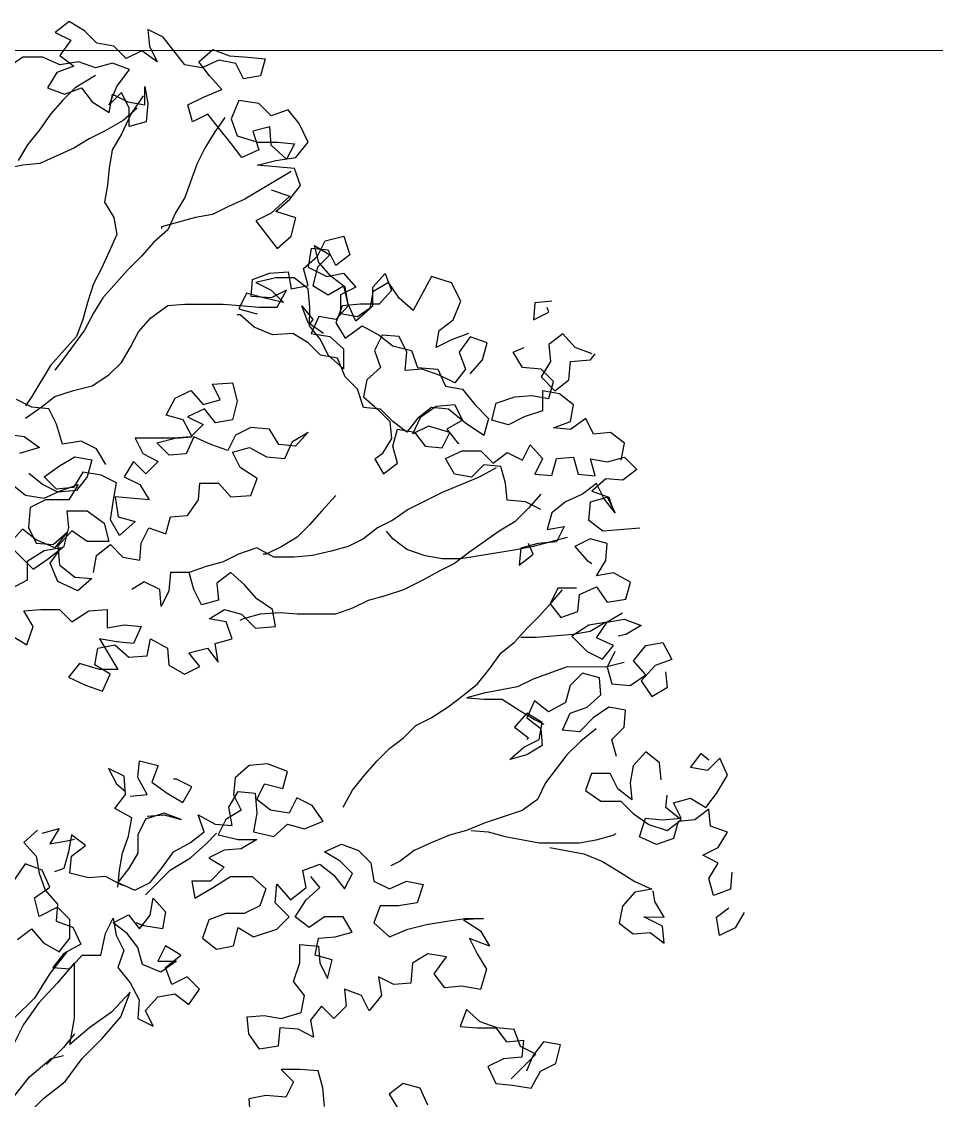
# Model space of a CAD drawing. Header units: millimetres. Extents: x 684983 to 685377, y 990360 to 990509.
# Drawn here: x 685193.019 to 685193.874, y 990435.057 to 990436.065 of the extents above; entities that cross this region are included whole.
import ezdxf

# ---------------------------------------------------------------- set-up
doc = ezdxf.new("R2010")
doc.units = ezdxf.units.MM
doc.layers.add('grid', color=8, linetype='Continuous', lineweight=9)
doc.layers.add('TEAK', color=7, linetype='Continuous')

# ---------------------------------------------------------------- blocks, each defined once
blk = doc.blocks.new('A$C25655A80')
at = {"color": 62}
for p, q in [((0.33061, 2.01266), (0.32195, 2.00594)), ((0.34022, 2.00689), (0.33061, 2.01266)), ((0.32195, 2.00594), (0.33156, 2.00113)), ((0.3479, 1.99919), (0.34022, 2.00689)), ((0.37963, 2.00781), (0.38058, 1.99724)), ((0.38924, 2.003), (0.37963, 2.00781)), ((0.33156, 2.00113), (0.32482, 1.99152)), ((0.35847, 1.99726), (0.3479, 1.99919)), ((0.36615, 1.98956), (0.35847, 1.99726)), ((0.38058, 1.99724), (0.38538, 1.98762)), ((0.40268, 1.98568), (0.38924, 2.003)), ((0.30175, 1.99058), (0.29213, 1.98386)), ((0.31425, 1.99057), (0.30175, 1.99058)), ((0.32482, 1.98575), (0.31425, 1.99057)), ((0.32482, 1.99152), (0.33347, 1.98478)), ((0.37577, 1.99436), (0.36615, 1.98956)), ((0.38538, 1.98762), (0.37577, 1.99436)), ((0.41133, 1.9876), (0.41999, 1.99528)), ((0.41999, 1.99528), (0.43056, 1.99142)), ((0.43056, 1.99142), (0.4421, 1.99045)), ((0.4421, 1.99045), (0.45267, 1.98948)), ((0.33347, 1.98478), (0.32289, 1.98095)), ((0.33635, 1.98766), (0.32482, 1.98575)), ((0.34692, 1.98381), (0.33635, 1.98766)), ((0.3575, 1.98668), (0.34692, 1.98381)), ((0.36807, 1.98283), (0.3575, 1.98668)), ((0.41325, 1.98375), (0.40268, 1.98568)), ((0.41806, 1.97894), (0.41133, 1.9876)), ((0.42383, 1.98855), (0.41325, 1.98375)), ((0.4344, 1.98661), (0.42383, 1.98855)), ((0.4392, 1.977), (0.4344, 1.98661)), ((0.45267, 1.98948), (0.44978, 1.97891)), ((0.32289, 1.98095), (0.31711, 1.97134)), ((0.34692, 1.979), (0.33441, 1.97132)), ((0.36037, 1.97226), (0.36807, 1.98283)), ((0.42574, 1.97028), (0.41806, 1.97894)), ((0.44978, 1.97891), (0.4392, 1.977)), ((0.31711, 1.97134), (0.32768, 1.96749)), ((0.33441, 1.97132), (0.32672, 1.96364)), ((0.32768, 1.96749), (0.33826, 1.97132)), ((0.33826, 1.97132), (0.34498, 1.96266)), ((0.35555, 1.96073), (0.36037, 1.97226)), ((0.37766, 1.96071), (0.37767, 1.97225)), ((0.37767, 1.97225), (0.37959, 1.96167)), ((0.4142, 1.96548), (0.42574, 1.97028)), ((0.32672, 1.96364), (0.31902, 1.955)), ((0.36325, 1.96841), (0.35555, 1.96073)), ((0.35555, 1.95592), (0.35748, 1.96746)), ((0.35748, 1.96746), (0.36709, 1.96264)), ((0.36805, 1.9588), (0.36325, 1.96841)), ((0.37671, 1.96648), (0.36901, 1.95495)), ((0.40458, 1.96069), (0.4142, 1.96548)), ((0.43631, 1.96354), (0.43149, 1.95201)), ((0.4488, 1.96161), (0.43631, 1.96354)), ((0.34498, 1.96266), (0.35555, 1.95592)), ((0.37286, 1.95879), (0.3642, 1.95111)), ((0.36709, 1.96264), (0.37766, 1.96071)), ((0.36804, 1.94726), (0.36805, 1.9588)), ((0.37959, 1.96167), (0.37862, 1.95014)), ((0.40745, 1.95011), (0.40458, 1.96069)), ((0.45648, 1.95391), (0.4488, 1.96161)), ((0.46706, 1.95774), (0.45648, 1.95391)), ((0.47378, 1.94909), (0.46706, 1.95774)), ((0.31902, 1.955), (0.31228, 1.94539)), ((0.3642, 1.95111), (0.35266, 1.94439)), ((0.36901, 1.95495), (0.36323, 1.94246)), ((0.37862, 1.95014), (0.36804, 1.94726)), ((0.41707, 1.95491), (0.40745, 1.95011)), ((0.42379, 1.94625), (0.41707, 1.95491)), ((0.42764, 1.95297), (0.42091, 1.94337)), ((0.43149, 1.95201), (0.43532, 1.94143)), ((0.31228, 1.94539), (0.30458, 1.93578)), ((0.35266, 1.94439), (0.34304, 1.93959)), ((0.42091, 1.94337), (0.41513, 1.93376)), ((0.43147, 1.93663), (0.42379, 1.94625)), ((0.45552, 1.94718), (0.44494, 1.94431)), ((0.44494, 1.94431), (0.44877, 1.93277)), ((0.45647, 1.93564), (0.45552, 1.94718)), ((0.47954, 1.93755), (0.47378, 1.94909)), ((0.34304, 1.93959), (0.33342, 1.93383)), ((0.36323, 1.94246), (0.35745, 1.93285)), ((0.4382, 1.92797), (0.43147, 1.93663)), ((0.43532, 1.94143), (0.44782, 1.93757)), ((0.44782, 1.93757), (0.46031, 1.93756)), ((0.46031, 1.93756), (0.47089, 1.93659)), ((0.47089, 1.93659), (0.46607, 1.92698)), ((0.47184, 1.92794), (0.47954, 1.93755)), ((0.30458, 1.93578), (0.29881, 1.92618)), ((0.33342, 1.93383), (0.31226, 1.92424)), ((0.35745, 1.93285), (0.35552, 1.92132)), ((0.41513, 1.93376), (0.41031, 1.92415)), ((0.44877, 1.93277), (0.4382, 1.92797)), ((0.46607, 1.92698), (0.45647, 1.93564)), ((0.30169, 1.92329), (0.29207, 1.92138)), ((0.31226, 1.92424), (0.30169, 1.92329)), ((0.41031, 1.92415), (0.4026, 1.90301)), ((0.4478, 1.92316), (0.45934, 1.92603)), ((0.47087, 1.92121), (0.4478, 1.92316)), ((0.45934, 1.92603), (0.47184, 1.92794)), ((0.35552, 1.92132), (0.35455, 1.91074)), ((0.46895, 1.91929), (0.44009, 1.90201)), ((0.47471, 1.91063), (0.47087, 1.92121)), ((0.35455, 1.91074), (0.35261, 1.90017)), ((0.46797, 1.90199), (0.47471, 1.91063)), ((0.4026, 1.90301), (0.39683, 1.8934)), ((0.46797, 1.90391), (0.45643, 1.89335)), ((0.45644, 1.90777), (0.46797, 1.90391)), ((0.35261, 1.90017), (0.35837, 1.89055)), ((0.42952, 1.89722), (0.4199, 1.89242)), ((0.44009, 1.90201), (0.42952, 1.89722)), ((0.45931, 1.89431), (0.46797, 1.90199)), ((0.35837, 1.89055), (0.36029, 1.87998)), ((0.40932, 1.89051), (0.38817, 1.88476)), ((0.39683, 1.8934), (0.39201, 1.88283)), ((0.4199, 1.89242), (0.40932, 1.89051)), ((0.45643, 1.89335), (0.44681, 1.88855)), ((0.47181, 1.89045), (0.45931, 1.89431)), ((0.46891, 1.87892), (0.47181, 1.89045)), ((0.39201, 1.88283), (0.38335, 1.87515)), ((0.38817, 1.88476), (0.38817, 1.8838)), ((0.44681, 1.88855), (0.46025, 1.87123)), ((0.36029, 1.87998), (0.35065, 1.85884)), ((0.46025, 1.87123), (0.46891, 1.87892)), ((0.48524, 1.8664), (0.49006, 1.87601)), ((0.49006, 1.87601), (0.5016, 1.87889)), ((0.5016, 1.87889), (0.50543, 1.86735)), ((0.38335, 1.87515), (0.37565, 1.8665)), ((0.4814, 1.87121), (0.47947, 1.85968)), ((0.49198, 1.87024), (0.4814, 1.87121)), ((0.48333, 1.87314), (0.49293, 1.86736)), ((0.4862, 1.86256), (0.48333, 1.87314)), ((0.49677, 1.86063), (0.49198, 1.87024)), ((0.37565, 1.8665), (0.367, 1.85786)), ((0.47658, 1.85872), (0.48524, 1.8664)), ((0.49293, 1.86736), (0.48524, 1.85968)), ((0.49388, 1.8539), (0.4862, 1.86256)), ((0.50543, 1.86735), (0.49677, 1.86063)), ((0.35065, 1.85884), (0.34584, 1.84923)), ((0.367, 1.85786), (0.3516, 1.84057)), ((0.44486, 1.85202), (0.45543, 1.85586)), ((0.45543, 1.85586), (0.46697, 1.85681)), ((0.46697, 1.85681), (0.46888, 1.84623)), ((0.47946, 1.84814), (0.47658, 1.85872)), ((0.47947, 1.85968), (0.491, 1.8539)), ((0.48524, 1.85968), (0.48234, 1.84814)), ((0.491, 1.8539), (0.50158, 1.85582)), ((0.50158, 1.85582), (0.50926, 1.84716)), ((0.51983, 1.84715), (0.52753, 1.85579)), ((0.52753, 1.85579), (0.53137, 1.84521)), ((0.34584, 1.84923), (0.34198, 1.8377)), ((0.44388, 1.84145), (0.44486, 1.85202)), ((0.45928, 1.85297), (0.44678, 1.8501)), ((0.44678, 1.8501), (0.45638, 1.84528)), ((0.47081, 1.85296), (0.45928, 1.85297)), ((0.47946, 1.84622), (0.47081, 1.85296)), ((0.50253, 1.84716), (0.49388, 1.8539)), ((0.52945, 1.85002), (0.51983, 1.84426)), ((0.53617, 1.8404), (0.52945, 1.85002)), ((0.55637, 1.85384), (0.54481, 1.8327)), ((0.56886, 1.84999), (0.55637, 1.85384)), ((0.57462, 1.83844), (0.56886, 1.84999)), ((0.441, 1.84337), (0.43619, 1.83376)), ((0.45157, 1.84048), (0.441, 1.84337)), ((0.45638, 1.84528), (0.46407, 1.83758)), ((0.466, 1.84527), (0.45638, 1.84048)), ((0.46022, 1.8347), (0.466, 1.84527)), ((0.46888, 1.84623), (0.47946, 1.84814)), ((0.48041, 1.83469), (0.47946, 1.84622)), ((0.48234, 1.84814), (0.49195, 1.84237)), ((0.49195, 1.84237), (0.50157, 1.84812)), ((0.49964, 1.84236), (0.49963, 1.83082)), ((0.50926, 1.84716), (0.49964, 1.84236)), ((0.50157, 1.84812), (0.50444, 1.83563)), ((0.50444, 1.83659), (0.50253, 1.84716)), ((0.51983, 1.84426), (0.5179, 1.83369)), ((0.51982, 1.83561), (0.51983, 1.84715)), ((0.53137, 1.84521), (0.52367, 1.83657)), ((0.34198, 1.8377), (0.33909, 1.82712)), ((0.3516, 1.84057), (0.34582, 1.83096)), ((0.38139, 1.82805), (0.39197, 1.83573)), ((0.39197, 1.83573), (0.40254, 1.83668)), ((0.40254, 1.83668), (0.42658, 1.83666)), ((0.42658, 1.83666), (0.43715, 1.83569)), ((0.43715, 1.83569), (0.44868, 1.83471)), ((0.45638, 1.84048), (0.44388, 1.84145)), ((0.46407, 1.83758), (0.45157, 1.84048)), ((0.4756, 1.83565), (0.48232, 1.82699)), ((0.47944, 1.82507), (0.4756, 1.83565)), ((0.50444, 1.83563), (0.49674, 1.82698)), ((0.5006, 1.83563), (0.49674, 1.82506)), ((0.51213, 1.83658), (0.5006, 1.83563)), ((0.50924, 1.82601), (0.50444, 1.83659)), ((0.5102, 1.82889), (0.51982, 1.83561)), ((0.52367, 1.83657), (0.51213, 1.83658)), ((0.54481, 1.8327), (0.53617, 1.8404)), ((0.5698, 1.82691), (0.57462, 1.83844)), ((0.62076, 1.83744), (0.61979, 1.82687)), ((0.63134, 1.83839), (0.62076, 1.83744)), ((0.34582, 1.83096), (0.34004, 1.82039)), ((0.43714, 1.82992), (0.43522, 1.82992)), ((0.43619, 1.83376), (0.44676, 1.83087)), ((0.44579, 1.82222), (0.43714, 1.82992)), ((0.44676, 1.83087), (0.44772, 1.83087)), ((0.44868, 1.83471), (0.46022, 1.8347)), ((0.4804, 1.82315), (0.48041, 1.83469)), ((0.48617, 1.82891), (0.48135, 1.81834)), ((0.49674, 1.82698), (0.48617, 1.82891)), ((0.49963, 1.83082), (0.5102, 1.82889)), ((0.5179, 1.83369), (0.50924, 1.82601)), ((0.61979, 1.82687), (0.62941, 1.83167)), ((0.62941, 1.83167), (0.62845, 1.83455)), ((0.33909, 1.82712), (0.33523, 1.81655)), ((0.37369, 1.8194), (0.38139, 1.82805)), ((0.45732, 1.8174), (0.44579, 1.82222)), ((0.48904, 1.81834), (0.47944, 1.82507)), ((0.48232, 1.82699), (0.4804, 1.82411)), ((0.48712, 1.81449), (0.4804, 1.82315)), ((0.49674, 1.82506), (0.5025, 1.81544)), ((0.5025, 1.81544), (0.51308, 1.82312)), ((0.51308, 1.82312), (0.52365, 1.81734)), ((0.56114, 1.82019), (0.5698, 1.82691)), ((0.34004, 1.82039), (0.32464, 1.79926)), ((0.33523, 1.81655), (0.32754, 1.80791)), ((0.36887, 1.80979), (0.37369, 1.8194)), ((0.46982, 1.81835), (0.45732, 1.8174)), ((0.47943, 1.81258), (0.46982, 1.81835)), ((0.48135, 1.81834), (0.49289, 1.81641)), ((0.49289, 1.81641), (0.50153, 1.80871)), ((0.52557, 1.81734), (0.52076, 1.80773)), ((0.52365, 1.81734), (0.5323, 1.81061)), ((0.53615, 1.81637), (0.52557, 1.81734)), ((0.54094, 1.80675), (0.53615, 1.81637)), ((0.55921, 1.80962), (0.56114, 1.82019)), ((0.57941, 1.81825), (0.56883, 1.81442)), ((0.58037, 1.81633), (0.57363, 1.80672)), ((0.59094, 1.81247), (0.58037, 1.81633)), ((0.63805, 1.8182), (0.62939, 1.81148)), ((0.64573, 1.80954), (0.63805, 1.8182)), ((0.3631, 1.80019), (0.36887, 1.80979)), ((0.48711, 1.80488), (0.47943, 1.81258)), ((0.49192, 1.80487), (0.48712, 1.81449)), ((0.50153, 1.80871), (0.50152, 1.79621)), ((0.5323, 1.81061), (0.54383, 1.80771)), ((0.56883, 1.81442), (0.55921, 1.80962)), ((0.58804, 1.8019), (0.59094, 1.81247)), ((0.60727, 1.80669), (0.61401, 1.80957)), ((0.62939, 1.81148), (0.63034, 1.8009)), ((0.6563, 1.80569), (0.64573, 1.80954)), ((0.32754, 1.80791), (0.31888, 1.7983)), ((0.49768, 1.80295), (0.48711, 1.80488)), ((0.50152, 1.79621), (0.49192, 1.80487)), ((0.50248, 1.79141), (0.49768, 1.80295)), ((0.52076, 1.80773), (0.52459, 1.79715)), ((0.53997, 1.79522), (0.54094, 1.80675)), ((0.54383, 1.80771), (0.54766, 1.79713)), ((0.57363, 1.80672), (0.57746, 1.79614)), ((0.58035, 1.79326), (0.58804, 1.8019)), ((0.61303, 1.79707), (0.60727, 1.80669)), ((0.64284, 1.80089), (0.65533, 1.80184)), ((0.65533, 1.80184), (0.65822, 1.80568)), ((0.31888, 1.7983), (0.30732, 1.77909)), ((0.32464, 1.79926), (0.32176, 1.79542)), ((0.3554, 1.7925), (0.3631, 1.80019)), ((0.52459, 1.79715), (0.51593, 1.78947)), ((0.55055, 1.79617), (0.53997, 1.79522)), ((0.54766, 1.79713), (0.56016, 1.79616)), ((0.56112, 1.79231), (0.55055, 1.79617)), ((0.56016, 1.79616), (0.56496, 1.78558)), ((0.57746, 1.79614), (0.57073, 1.7875)), ((0.62457, 1.7961), (0.61303, 1.79707)), ((0.63034, 1.8009), (0.62456, 1.7913)), ((0.63225, 1.7884), (0.62457, 1.7961)), ((0.64187, 1.78936), (0.64284, 1.80089)), ((0.34482, 1.78578), (0.3554, 1.7925)), ((0.51016, 1.78371), (0.50248, 1.79141)), ((0.51593, 1.78947), (0.514, 1.7789)), ((0.57073, 1.7875), (0.56112, 1.79231)), ((0.62456, 1.7913), (0.63321, 1.78264)), ((0.62936, 1.77783), (0.63225, 1.7884)), ((0.63321, 1.78264), (0.64187, 1.78936)), ((0.32174, 1.77908), (0.33328, 1.78291)), ((0.33328, 1.78291), (0.34482, 1.78578)), ((0.39672, 1.77805), (0.40634, 1.78284)), ((0.40634, 1.78284), (0.41402, 1.77418)), ((0.4198, 1.78668), (0.4323, 1.78763)), ((0.4246, 1.77706), (0.4198, 1.78668)), ((0.4323, 1.78763), (0.43517, 1.77609)), ((0.514, 1.77217), (0.51016, 1.78371)), ((0.56496, 1.78558), (0.57553, 1.78365)), ((0.57553, 1.78365), (0.58321, 1.77403)), ((0.62552, 1.78264), (0.62551, 1.77015)), ((0.63609, 1.78071), (0.62552, 1.78264)), ((0.30732, 1.77236), (0.29771, 1.77717)), ((0.30732, 1.77909), (0.30347, 1.77332)), ((0.31308, 1.77235), (0.32174, 1.77908)), ((0.39095, 1.76748), (0.39672, 1.77805)), ((0.41402, 1.77418), (0.4246, 1.77706)), ((0.43517, 1.77609), (0.43228, 1.76455)), ((0.514, 1.7789), (0.52265, 1.7712)), ((0.59378, 1.76441), (0.59667, 1.77498)), ((0.59667, 1.77498), (0.60821, 1.77881)), ((0.60821, 1.77881), (0.61879, 1.77976)), ((0.61879, 1.77976), (0.62936, 1.77783)), ((0.64473, 1.77397), (0.63609, 1.78071)), ((0.30347, 1.76563), (0.31308, 1.77235)), ((0.31789, 1.77139), (0.30732, 1.77236)), ((0.32269, 1.76177), (0.31789, 1.77139)), ((0.41498, 1.7713), (0.4044, 1.7665)), ((0.4217, 1.76264), (0.41498, 1.7713)), ((0.52457, 1.7712), (0.514, 1.77217)), ((0.52265, 1.7712), (0.53033, 1.7635)), ((0.53225, 1.7635), (0.52457, 1.7712)), ((0.55629, 1.77213), (0.54764, 1.76541)), ((0.54956, 1.76637), (0.55918, 1.77309)), ((0.56687, 1.77116), (0.55629, 1.77213)), ((0.55918, 1.77309), (0.57071, 1.77404)), ((0.57743, 1.7625), (0.56687, 1.77116)), ((0.57071, 1.77404), (0.57551, 1.76442)), ((0.58321, 1.77403), (0.59186, 1.76537)), ((0.62551, 1.77015), (0.61397, 1.76631)), ((0.6428, 1.7634), (0.64473, 1.77397)), ((0.32652, 1.74927), (0.32269, 1.76177)), ((0.40152, 1.76458), (0.39095, 1.76748)), ((0.40727, 1.754), (0.40152, 1.76458)), ((0.4044, 1.7665), (0.41401, 1.76169)), ((0.41401, 1.76169), (0.40631, 1.754)), ((0.43228, 1.76455), (0.4217, 1.76264)), ((0.53033, 1.7635), (0.53128, 1.75293)), ((0.5409, 1.75676), (0.53225, 1.7635)), ((0.54764, 1.76541), (0.5409, 1.75676)), ((0.54474, 1.7558), (0.54956, 1.76637)), ((0.57551, 1.76442), (0.56589, 1.75866)), ((0.58896, 1.7548), (0.57743, 1.7625)), ((0.59186, 1.76537), (0.58896, 1.7548)), ((0.60435, 1.76151), (0.59378, 1.76441)), ((0.61397, 1.76631), (0.60435, 1.76151)), ((0.63222, 1.75957), (0.6428, 1.7634)), ((0.65242, 1.76531), (0.6428, 1.75859)), ((0.65722, 1.7557), (0.65242, 1.76531)), ((0.28904, 1.75603), (0.30249, 1.7541)), ((0.43419, 1.75494), (0.42938, 1.74533)), ((0.44381, 1.75974), (0.43419, 1.75494)), ((0.45534, 1.75877), (0.44381, 1.75974)), ((0.4611, 1.74915), (0.45534, 1.75877)), ((0.46976, 1.75106), (0.47938, 1.75682)), ((0.47938, 1.75682), (0.47168, 1.74818)), ((0.53224, 1.74812), (0.53513, 1.75869)), ((0.53513, 1.75869), (0.5457, 1.75676)), ((0.55436, 1.7606), (0.54474, 1.7558)), ((0.5457, 1.75676), (0.55243, 1.7481)), ((0.56781, 1.75674), (0.55436, 1.7606)), ((0.563, 1.74713), (0.56781, 1.75674)), ((0.56589, 1.75866), (0.57262, 1.75001)), ((0.6428, 1.75859), (0.63222, 1.75957)), ((0.66779, 1.75665), (0.65722, 1.7557)), ((0.67644, 1.74991), (0.66779, 1.75665)), ((0.30249, 1.7541), (0.3121, 1.74736)), ((0.33806, 1.75118), (0.32652, 1.74927)), ((0.34767, 1.74637), (0.33806, 1.75118)), ((0.37171, 1.75307), (0.3765, 1.74346)), ((0.39574, 1.75305), (0.37171, 1.75307)), ((0.38516, 1.75018), (0.3967, 1.75305)), ((0.39284, 1.74248), (0.38516, 1.75018)), ((0.40631, 1.754), (0.39574, 1.75305)), ((0.3967, 1.75305), (0.40727, 1.754)), ((0.40824, 1.754), (0.40342, 1.74343)), ((0.41881, 1.74919), (0.40824, 1.754)), ((0.42938, 1.74533), (0.41881, 1.74919)), ((0.47168, 1.74818), (0.4611, 1.74915)), ((0.46494, 1.74049), (0.46976, 1.75106)), ((0.53128, 1.75293), (0.52551, 1.74332)), ((0.53511, 1.73754), (0.53224, 1.74812)), ((0.55243, 1.7481), (0.563, 1.74713)), ((0.57262, 1.75001), (0.57358, 1.75001)), ((0.61298, 1.7394), (0.6178, 1.749)), ((0.6178, 1.749), (0.62548, 1.74035)), ((0.6745, 1.73934), (0.67644, 1.74991)), ((0.3121, 1.74736), (0.2996, 1.74353)), ((0.32459, 1.73581), (0.3342, 1.74157)), ((0.3342, 1.74157), (0.34478, 1.73964)), ((0.35343, 1.73675), (0.34767, 1.74637)), ((0.3765, 1.74346), (0.38611, 1.73864)), ((0.40342, 1.74343), (0.39284, 1.74248)), ((0.43226, 1.74437), (0.44284, 1.74724)), ((0.43706, 1.73475), (0.43226, 1.74437)), ((0.44284, 1.74724), (0.45341, 1.74146)), ((0.45341, 1.74146), (0.46494, 1.74049)), ((0.52551, 1.74332), (0.52166, 1.74044)), ((0.56492, 1.7404), (0.57549, 1.7452)), ((0.57549, 1.7452), (0.58703, 1.74519)), ((0.58703, 1.74519), (0.59471, 1.73749)), ((0.59471, 1.73749), (0.60337, 1.74421)), ((0.60337, 1.74421), (0.61298, 1.7394)), ((0.63413, 1.74034), (0.6447, 1.74129)), ((0.6447, 1.74129), (0.64758, 1.73071)), ((0.66585, 1.73839), (0.67643, 1.74126)), ((0.67643, 1.74126), (0.68411, 1.73356)), ((0.31497, 1.72909), (0.32459, 1.73581)), ((0.34478, 1.73964), (0.34188, 1.72907)), ((0.37073, 1.73866), (0.36495, 1.72905)), ((0.37841, 1.73096), (0.37073, 1.73866)), ((0.38611, 1.73864), (0.37841, 1.73096)), ((0.44763, 1.72801), (0.43706, 1.73475)), ((0.5207, 1.74044), (0.52646, 1.73082)), ((0.52646, 1.73082), (0.53511, 1.73754)), ((0.57068, 1.73078), (0.56492, 1.7404)), ((0.58895, 1.73653), (0.58125, 1.72885)), ((0.59663, 1.7346), (0.58605, 1.72885)), ((0.59952, 1.73556), (0.58895, 1.73653)), ((0.60239, 1.72499), (0.59952, 1.73556)), ((0.62548, 1.74035), (0.62066, 1.73074)), ((0.63124, 1.72977), (0.63413, 1.74034)), ((0.65528, 1.74032), (0.66585, 1.73839)), ((0.65815, 1.72974), (0.65528, 1.74032)), ((0.314, 1.72429), (0.30536, 1.73103)), ((0.32265, 1.7214), (0.31497, 1.72909)), ((0.339, 1.73196), (0.33323, 1.72235)), ((0.34188, 1.72907), (0.33515, 1.72042)), ((0.35054, 1.73002), (0.339, 1.73196)), ((0.36014, 1.72521), (0.35054, 1.73002)), ((0.36495, 1.72905), (0.37456, 1.72423)), ((0.44377, 1.71744), (0.44763, 1.72801)), ((0.58605, 1.72885), (0.56297, 1.71925)), ((0.58125, 1.72885), (0.57068, 1.73078)), ((0.62066, 1.73074), (0.63124, 1.72977)), ((0.64758, 1.73071), (0.65815, 1.72974)), ((0.66488, 1.72781), (0.65622, 1.72013)), ((0.67545, 1.72684), (0.66488, 1.72781)), ((0.68411, 1.73356), (0.67545, 1.72684)), ((0.29382, 1.72527), (0.30342, 1.71757)), ((0.32361, 1.71947), (0.314, 1.72429)), ((0.33323, 1.72235), (0.32265, 1.7214)), ((0.32553, 1.72043), (0.33611, 1.72427)), ((0.33611, 1.72427), (0.33033, 1.71466)), ((0.35821, 1.71463), (0.36014, 1.72521)), ((0.37456, 1.72423), (0.38032, 1.71461)), ((0.41108, 1.71459), (0.41206, 1.72516)), ((0.41206, 1.72516), (0.42359, 1.72515)), ((0.42359, 1.72515), (0.43127, 1.71649)), ((0.60334, 1.71441), (0.60239, 1.72499)), ((0.65911, 1.72493), (0.65045, 1.71821)), ((0.66391, 1.71532), (0.65911, 1.72493)), ((0.30342, 1.71757), (0.31495, 1.71564)), ((0.31592, 1.71467), (0.3063, 1.70988)), ((0.31495, 1.71564), (0.32553, 1.72043)), ((0.33033, 1.71466), (0.31592, 1.71467)), ((0.33515, 1.72042), (0.32361, 1.71947)), ((0.35628, 1.70214), (0.35821, 1.71463)), ((0.35918, 1.71656), (0.36109, 1.70406)), ((0.38032, 1.71461), (0.35918, 1.71656)), ((0.40435, 1.70498), (0.41108, 1.71459)), ((0.43127, 1.71649), (0.44377, 1.71744)), ((0.49664, 1.71739), (0.48798, 1.70779)), ((0.56297, 1.71925), (0.54182, 1.7087)), ((0.61488, 1.71344), (0.60334, 1.71441)), ((0.6245, 1.71824), (0.6168, 1.70959)), ((0.65045, 1.71821), (0.63987, 1.71342)), ((0.65525, 1.7134), (0.66583, 1.71628)), ((0.65622, 1.72013), (0.66679, 1.71628)), ((0.67063, 1.70666), (0.66391, 1.71532)), ((0.66583, 1.71628), (0.67063, 1.70666)), ((0.66679, 1.71628), (0.66967, 1.70762)), ((0.3063, 1.70988), (0.30533, 1.69738)), ((0.32937, 1.70793), (0.34186, 1.70792)), ((0.33032, 1.69736), (0.32937, 1.70793)), ((0.34186, 1.70792), (0.35243, 1.70022)), ((0.48798, 1.70779), (0.48028, 1.69914)), ((0.54182, 1.7087), (0.5322, 1.70198)), ((0.6168, 1.70959), (0.60814, 1.70095)), ((0.62449, 1.70862), (0.61488, 1.71344)), ((0.63987, 1.71342), (0.63122, 1.70669)), ((0.65428, 1.70187), (0.65525, 1.7134)), ((0.36204, 1.69252), (0.35628, 1.70214)), ((0.36109, 1.70406), (0.37166, 1.70116)), ((0.37166, 1.70116), (0.36204, 1.69252)), ((0.39088, 1.69346), (0.39377, 1.70403)), ((0.39377, 1.70403), (0.40435, 1.70498)), ((0.5322, 1.70198), (0.52258, 1.69718)), ((0.60814, 1.70095), (0.59852, 1.69519)), ((0.63122, 1.70669), (0.62832, 1.69612)), ((0.66293, 1.69513), (0.65428, 1.70187)), ((0.30148, 1.69642), (0.29282, 1.68682)), ((0.31012, 1.68969), (0.30148, 1.69642)), ((0.30533, 1.69738), (0.31012, 1.68776)), ((0.3207, 1.68679), (0.32936, 1.69447)), ((0.32936, 1.69447), (0.32166, 1.68487)), ((0.33224, 1.69543), (0.32358, 1.68583)), ((0.32742, 1.68582), (0.33032, 1.69736)), ((0.34185, 1.68869), (0.33224, 1.69543)), ((0.35243, 1.70022), (0.3553, 1.68868)), ((0.37549, 1.6877), (0.38031, 1.69731)), ((0.38031, 1.69731), (0.39088, 1.69346)), ((0.48028, 1.69914), (0.47259, 1.69146)), ((0.52258, 1.69718), (0.51392, 1.69046)), ((0.53219, 1.69044), (0.52835, 1.69525)), ((0.59852, 1.69519), (0.57928, 1.68175)), ((0.62832, 1.69612), (0.6389, 1.69804)), ((0.6389, 1.69804), (0.63408, 1.68843)), ((0.6735, 1.69608), (0.66293, 1.69513)), ((0.686, 1.69703), (0.6735, 1.69608)), ((0.32166, 1.68487), (0.31012, 1.68969)), ((0.31012, 1.68776), (0.3207, 1.68679)), ((0.3553, 1.68868), (0.34185, 1.68869)), ((0.37452, 1.67713), (0.37549, 1.6877)), ((0.47259, 1.69146), (0.46297, 1.6857)), ((0.51392, 1.69046), (0.5043, 1.68566)), ((0.54083, 1.68371), (0.53219, 1.69044)), ((0.62255, 1.68748), (0.61197, 1.6846)), ((0.61966, 1.68075), (0.61678, 1.68748)), ((0.64081, 1.6913), (0.61966, 1.68556)), ((0.63408, 1.68843), (0.62255, 1.68748)), ((0.65523, 1.69033), (0.64562, 1.68553)), ((0.6658, 1.68744), (0.65523, 1.69033)), ((0.66483, 1.67686), (0.6658, 1.68744)), ((0.29282, 1.68682), (0.30819, 1.67142)), ((0.31492, 1.68295), (0.30434, 1.67623)), ((0.3255, 1.68486), (0.31492, 1.68295)), ((0.3178, 1.67814), (0.32742, 1.68582)), ((0.31876, 1.67526), (0.3255, 1.68486)), ((0.32358, 1.68583), (0.32453, 1.67429)), ((0.34761, 1.68004), (0.35626, 1.68676)), ((0.35626, 1.68676), (0.36395, 1.67906)), ((0.43605, 1.68092), (0.42643, 1.67612)), ((0.44759, 1.68475), (0.43605, 1.68092)), ((0.45816, 1.67898), (0.44759, 1.68475)), ((0.45335, 1.6809), (0.45143, 1.6809)), ((0.46297, 1.6857), (0.45335, 1.6809)), ((0.49373, 1.68279), (0.48219, 1.67991)), ((0.5043, 1.68566), (0.49373, 1.68279)), ((0.55236, 1.67985), (0.54083, 1.68371)), ((0.57928, 1.68175), (0.57062, 1.67503)), ((0.60908, 1.68364), (0.57447, 1.67791)), ((0.61966, 1.68556), (0.60908, 1.68364)), ((0.61197, 1.6846), (0.611, 1.67403)), ((0.611, 1.67403), (0.61966, 1.68075)), ((0.64562, 1.68553), (0.6533, 1.67687)), ((0.30434, 1.67623), (0.30433, 1.6647)), ((0.30819, 1.67142), (0.3178, 1.67814)), ((0.32356, 1.66372), (0.31876, 1.67526)), ((0.32453, 1.67429), (0.33414, 1.66659)), ((0.34567, 1.66947), (0.34761, 1.68004)), ((0.36395, 1.67906), (0.37452, 1.67713)), ((0.42643, 1.67612), (0.41585, 1.67325)), ((0.47065, 1.67896), (0.45816, 1.67898)), ((0.48219, 1.67991), (0.47065, 1.67896)), ((0.56294, 1.67792), (0.55236, 1.67985)), ((0.57062, 1.67503), (0.56101, 1.67023)), ((0.57447, 1.67791), (0.56294, 1.67792)), ((0.6533, 1.67687), (0.65618, 1.67495)), ((0.65906, 1.66726), (0.66483, 1.67686)), ((0.39374, 1.66942), (0.39277, 1.65789)), ((0.40527, 1.66941), (0.39374, 1.66942)), ((0.40527, 1.66941), (0.40335, 1.66941)), ((0.41585, 1.67325), (0.40527, 1.66941)), ((0.40815, 1.65883), (0.40527, 1.66941)), ((0.43123, 1.66939), (0.42257, 1.66267)), ((0.43987, 1.66169), (0.43123, 1.66939)), ((0.56101, 1.67023), (0.55043, 1.66447)), ((0.66963, 1.66917), (0.65906, 1.66726)), ((0.6802, 1.66339), (0.66963, 1.66917)), ((0.30433, 1.6647), (0.29375, 1.65894)), ((0.33605, 1.65794), (0.32356, 1.66372)), ((0.33414, 1.66659), (0.34471, 1.66562)), ((0.34471, 1.66562), (0.33605, 1.65794)), ((0.37739, 1.66367), (0.3697, 1.65887)), ((0.387, 1.65885), (0.37739, 1.66367)), ((0.42257, 1.66267), (0.42352, 1.65209)), ((0.44756, 1.65303), (0.43987, 1.66169)), ((0.55043, 1.66447), (0.53889, 1.65871)), ((0.64847, 1.65573), (0.65905, 1.66053)), ((0.65905, 1.66053), (0.66577, 1.65091)), ((0.67731, 1.65282), (0.6802, 1.66339)), ((0.38795, 1.64828), (0.387, 1.65885)), ((0.39277, 1.65789), (0.38795, 1.64828)), ((0.41295, 1.64922), (0.40815, 1.65883)), ((0.52735, 1.65488), (0.51677, 1.65201)), ((0.53889, 1.65871), (0.52735, 1.65488)), ((0.63502, 1.65959), (0.6302, 1.64998)), ((0.63116, 1.65094), (0.6379, 1.65862)), ((0.64655, 1.65958), (0.63502, 1.65959)), ((0.6475, 1.64516), (0.64847, 1.65573)), ((0.42352, 1.65209), (0.41295, 1.64922)), ((0.45716, 1.64629), (0.44756, 1.65303)), ((0.50715, 1.64721), (0.49657, 1.64337)), ((0.51677, 1.65201), (0.50715, 1.64721)), ((0.62347, 1.64229), (0.63116, 1.65094)), ((0.6302, 1.64998), (0.63692, 1.64132)), ((0.66577, 1.65091), (0.67731, 1.65282)), ((0.30239, 1.64547), (0.31297, 1.64642)), ((0.30815, 1.63585), (0.30239, 1.64547)), ((0.31297, 1.64642), (0.3245, 1.64641)), ((0.3245, 1.64641), (0.33219, 1.63872)), ((0.33219, 1.63872), (0.34277, 1.64544)), ((0.34277, 1.64544), (0.3543, 1.64639)), ((0.3543, 1.64639), (0.35429, 1.63485)), ((0.41775, 1.64056), (0.42736, 1.64632)), ((0.42832, 1.63863), (0.41775, 1.64056)), ((0.42736, 1.64632), (0.43794, 1.64343)), ((0.43889, 1.64054), (0.43697, 1.63958)), ((0.43794, 1.64343), (0.44658, 1.63477)), ((0.44947, 1.64342), (0.43889, 1.64054)), ((0.46197, 1.64436), (0.44947, 1.64342)), ((0.45908, 1.63572), (0.45716, 1.64629)), ((0.47254, 1.64339), (0.46197, 1.64436)), ((0.49657, 1.64337), (0.47254, 1.64339)), ((0.61577, 1.63461), (0.62347, 1.64229)), ((0.63692, 1.64132), (0.6475, 1.64516)), ((0.67538, 1.64417), (0.66576, 1.63841)), ((0.66576, 1.63841), (0.67634, 1.64032)), ((0.67634, 1.64032), (0.68691, 1.63647)), ((0.3043, 1.62432), (0.30815, 1.63585)), ((0.35429, 1.63485), (0.36487, 1.63676)), ((0.36487, 1.63676), (0.37544, 1.63579)), ((0.37544, 1.63579), (0.37063, 1.62522)), ((0.43215, 1.62805), (0.42832, 1.63863)), ((0.44658, 1.63477), (0.45908, 1.63572)), ((0.60807, 1.62597), (0.61577, 1.63461)), ((0.65422, 1.6365), (0.64364, 1.62978)), ((0.66576, 1.63841), (0.65422, 1.6365)), ((0.6648, 1.63841), (0.65518, 1.63265)), ((0.65902, 1.6288), (0.66576, 1.63841)), ((0.68691, 1.63647), (0.67729, 1.63071)), ((0.29469, 1.6301), (0.3043, 1.62432)), ((0.34948, 1.62813), (0.361, 1.60889)), ((0.36005, 1.62619), (0.34948, 1.62813)), ((0.37927, 1.61752), (0.3812, 1.6281)), ((0.3812, 1.6281), (0.39177, 1.62232)), ((0.42158, 1.62518), (0.43215, 1.62805)), ((0.62153, 1.62884), (0.61192, 1.62885)), ((0.63211, 1.62979), (0.62153, 1.62884)), ((0.6446, 1.63074), (0.63211, 1.62979)), ((0.64364, 1.62978), (0.65325, 1.62016)), ((0.65518, 1.63265), (0.6446, 1.63074)), ((0.66959, 1.62399), (0.65902, 1.6288)), ((0.67729, 1.63071), (0.67248, 1.62975)), ((0.34658, 1.61179), (0.34852, 1.62236)), ((0.34852, 1.62236), (0.35909, 1.62427)), ((0.35909, 1.62427), (0.36774, 1.61657)), ((0.37063, 1.62522), (0.36005, 1.62619)), ((0.39177, 1.62232), (0.39273, 1.61174)), ((0.40523, 1.61942), (0.41677, 1.6223)), ((0.41677, 1.6223), (0.42349, 1.61364)), ((0.42349, 1.61364), (0.42158, 1.62518)), ((0.59941, 1.61925), (0.60807, 1.62597)), ((0.65325, 1.62016), (0.66285, 1.61534)), ((0.66285, 1.61534), (0.66959, 1.62399)), ((0.67055, 1.62014), (0.66573, 1.61053)), ((0.68208, 1.61436), (0.68978, 1.62397)), ((0.68978, 1.62397), (0.70035, 1.62588)), ((0.70035, 1.62588), (0.70611, 1.6153)), ((0.36774, 1.61657), (0.37927, 1.61752)), ((0.41195, 1.61077), (0.40523, 1.61942)), ((0.59267, 1.60964), (0.59941, 1.61925)), ((0.67631, 1.61341), (0.66477, 1.61053)), ((0.68976, 1.6057), (0.68208, 1.61436)), ((0.70611, 1.6153), (0.69554, 1.61147)), ((0.33697, 1.61276), (0.33023, 1.60411)), ((0.34946, 1.6089), (0.33697, 1.61276)), ((0.35619, 1.60601), (0.34658, 1.61179)), ((0.361, 1.60889), (0.34946, 1.6089)), ((0.39273, 1.61174), (0.40233, 1.60597)), ((0.40233, 1.60597), (0.41195, 1.61077)), ((0.58497, 1.60003), (0.59267, 1.60964)), ((0.64074, 1.61056), (0.61958, 1.60288)), ((0.66477, 1.61053), (0.64074, 1.61056)), ((0.65035, 1.6067), (0.64265, 1.59902)), ((0.66092, 1.60381), (0.65035, 1.6067)), ((0.66573, 1.61053), (0.66861, 1.59996)), ((0.69554, 1.61147), (0.68687, 1.60186)), ((0.70321, 1.598), (0.70226, 1.60762)), ((0.33023, 1.60411), (0.3408, 1.59929)), ((0.35137, 1.59544), (0.35619, 1.60601)), ((0.57535, 1.59235), (0.58497, 1.60003)), ((0.61958, 1.60288), (0.60997, 1.59809)), ((0.66187, 1.59323), (0.66092, 1.60381)), ((0.66861, 1.59996), (0.68014, 1.59898)), ((0.68014, 1.59898), (0.68976, 1.6057)), ((0.68687, 1.60186), (0.69359, 1.59224)), ((0.3408, 1.59929), (0.35137, 1.59544)), ((0.58881, 1.59426), (0.57824, 1.59139)), ((0.60997, 1.59809), (0.58881, 1.59426)), ((0.64265, 1.59902), (0.63976, 1.58845)), ((0.65321, 1.58555), (0.66187, 1.59323)), ((0.69359, 1.59224), (0.70321, 1.598)), ((0.5667, 1.58563), (0.57535, 1.59235)), ((0.57824, 1.59139), (0.58881, 1.59042)), ((0.58881, 1.59042), (0.60035, 1.59041)), ((0.60035, 1.59041), (0.61092, 1.58367)), ((0.62053, 1.58943), (0.61572, 1.57886)), ((0.62918, 1.58269), (0.62053, 1.58943)), ((0.63976, 1.58845), (0.62918, 1.58269)), ((0.55612, 1.57891), (0.5667, 1.58563)), ((0.61572, 1.58174), (0.60802, 1.57309)), ((0.61092, 1.58367), (0.62052, 1.57789)), ((0.62533, 1.57596), (0.61572, 1.58174)), ((0.63782, 1.57114), (0.64264, 1.58171)), ((0.64264, 1.58171), (0.65321, 1.58555)), ((0.66667, 1.58554), (0.65705, 1.57882)), ((0.67724, 1.58361), (0.66667, 1.58554)), ((0.67627, 1.57303), (0.67724, 1.58361)), ((0.5388, 1.56643), (0.5465, 1.57411)), ((0.5465, 1.57411), (0.55612, 1.57891)), ((0.60802, 1.57309), (0.61667, 1.56636)), ((0.61572, 1.57886), (0.62436, 1.57212)), ((0.62052, 1.57789), (0.62629, 1.575)), ((0.6234, 1.56539), (0.62533, 1.57596)), ((0.65705, 1.57882), (0.64839, 1.57017)), ((0.66858, 1.56535), (0.67627, 1.57303)), ((0.53014, 1.55971), (0.5388, 1.56643)), ((0.61667, 1.56636), (0.6157, 1.5654)), ((0.62436, 1.57212), (0.62531, 1.56154)), ((0.64839, 1.57017), (0.63782, 1.57114)), ((0.65897, 1.57209), (0.64935, 1.56441)), ((0.52245, 1.55202), (0.53014, 1.55971)), ((0.60512, 1.55291), (0.61378, 1.56059)), ((0.61378, 1.56059), (0.6234, 1.56539)), ((0.62531, 1.56154), (0.6157, 1.55578)), ((0.64935, 1.56441), (0.64069, 1.55576)), ((0.67145, 1.55477), (0.66858, 1.56535)), ((0.6157, 1.55578), (0.60512, 1.55291)), ((0.64069, 1.55576), (0.62722, 1.53847)), ((0.68972, 1.55764), (0.68202, 1.54899)), ((0.69836, 1.5509), (0.68972, 1.55764)), ((0.71759, 1.548), (0.72432, 1.55665)), ((0.72432, 1.55665), (0.72913, 1.5528)), ((0.73586, 1.55375), (0.72816, 1.54607)), ((0.74065, 1.54317), (0.73586, 1.55375)), ((0.35518, 1.54737), (0.35997, 1.53775)), ((0.36478, 1.54256), (0.35518, 1.54737)), ((0.37343, 1.54159), (0.37441, 1.55216)), ((0.37441, 1.55216), (0.38594, 1.54927)), ((0.38594, 1.54927), (0.38208, 1.53869)), ((0.44266, 1.54921), (0.434, 1.54153)), ((0.45419, 1.55016), (0.44266, 1.54921)), ((0.46668, 1.54535), (0.45419, 1.55016)), ((0.51475, 1.54338), (0.52245, 1.55202)), ((0.68202, 1.54899), (0.68009, 1.53842)), ((0.69932, 1.54033), (0.69836, 1.5509)), ((0.72816, 1.54607), (0.71759, 1.548)), ((0.36573, 1.53102), (0.36478, 1.54256)), ((0.37919, 1.53101), (0.37343, 1.54159)), ((0.39747, 1.5406), (0.39554, 1.54061)), ((0.40708, 1.53579), (0.39747, 1.5406)), ((0.434, 1.54153), (0.43303, 1.53096)), ((0.46379, 1.53477), (0.46668, 1.54535)), ((0.50705, 1.53377), (0.51475, 1.54338)), ((0.65606, 1.54421), (0.65221, 1.53364)), ((0.6676, 1.5442), (0.65606, 1.54421)), ((0.67239, 1.53458), (0.6676, 1.5442)), ((0.73391, 1.53164), (0.74065, 1.54317)), ((0.35997, 1.53775), (0.36574, 1.53294)), ((0.38208, 1.53869), (0.39169, 1.53196)), ((0.4013, 1.52618), (0.40708, 1.53579)), ((0.43014, 1.52327), (0.43591, 1.53288)), ((0.43591, 1.53288), (0.44649, 1.53191)), ((0.44744, 1.52806), (0.45226, 1.53767)), ((0.45226, 1.53767), (0.46379, 1.53477)), ((0.50127, 1.5232), (0.50705, 1.53377)), ((0.62722, 1.53847), (0.6224, 1.5279)), ((0.65221, 1.53364), (0.66181, 1.5269)), ((0.68104, 1.52785), (0.67239, 1.53458)), ((0.68009, 1.53842), (0.68104, 1.52785)), ((0.359, 1.52237), (0.36573, 1.53102)), ((0.36862, 1.53006), (0.37919, 1.53101)), ((0.39169, 1.53196), (0.4013, 1.52618)), ((0.43303, 1.53096), (0.43782, 1.52134)), ((0.44649, 1.53191), (0.44743, 1.51941)), ((0.45609, 1.52132), (0.44744, 1.52806)), ((0.47244, 1.529), (0.46762, 1.51939)), ((0.48205, 1.52418), (0.47244, 1.529)), ((0.6224, 1.5279), (0.61278, 1.52118)), ((0.66181, 1.5269), (0.67431, 1.52689)), ((0.67431, 1.52689), (0.68199, 1.51919)), ((0.70218, 1.52302), (0.70315, 1.53071)), ((0.70699, 1.5259), (0.71757, 1.52877)), ((0.71179, 1.51628), (0.70699, 1.5259)), ((0.71757, 1.52877), (0.72718, 1.523)), ((0.72718, 1.523), (0.73391, 1.53164)), ((0.36957, 1.5166), (0.359, 1.52237)), ((0.38976, 1.51946), (0.37822, 1.51563)), ((0.40033, 1.51561), (0.38976, 1.51946)), ((0.43782, 1.52134), (0.42821, 1.51558)), ((0.43205, 1.51173), (0.43014, 1.52327)), ((0.44743, 1.51941), (0.4455, 1.50788)), ((0.46762, 1.51939), (0.45609, 1.52132)), ((0.48877, 1.51456), (0.48205, 1.52418)), ((0.61278, 1.52118), (0.5897, 1.51351)), ((0.68199, 1.51919), (0.6916, 1.51246)), ((0.71179, 1.51532), (0.70218, 1.52302)), ((0.7291, 1.52204), (0.72044, 1.51531)), ((0.73005, 1.51146), (0.7291, 1.52204)), ((0.36763, 1.50506), (0.36957, 1.5166)), ((0.37822, 1.51563), (0.3734, 1.50602)), ((0.37918, 1.51755), (0.38976, 1.5185)), ((0.38976, 1.5185), (0.40033, 1.51561)), ((0.4109, 1.51848), (0.42147, 1.5127)), ((0.41474, 1.5079), (0.4109, 1.51848)), ((0.42147, 1.5127), (0.43205, 1.51173)), ((0.42821, 1.51558), (0.42339, 1.50597)), ((0.458, 1.50498), (0.46665, 1.51266)), ((0.46665, 1.51266), (0.47723, 1.50977)), ((0.47723, 1.50977), (0.48877, 1.51456)), ((0.5897, 1.51351), (0.57816, 1.50871)), ((0.68582, 1.50477), (0.68968, 1.5163)), ((0.68968, 1.5163), (0.70025, 1.51533)), ((0.6916, 1.51246), (0.70313, 1.5086)), ((0.70025, 1.51533), (0.71179, 1.51628)), ((0.70313, 1.5086), (0.71179, 1.51532)), ((0.70987, 1.51436), (0.70697, 1.50379)), ((0.72044, 1.51531), (0.70987, 1.51436)), ((0.31092, 1.50896), (0.30226, 1.50128)), ((0.3138, 1.50703), (0.32438, 1.50991)), ((0.32438, 1.50991), (0.3186, 1.5003)), ((0.33207, 1.50606), (0.33013, 1.49548)), ((0.34071, 1.49932), (0.33207, 1.50606)), ((0.3734, 1.50602), (0.37339, 1.49448)), ((0.40608, 1.50118), (0.41474, 1.5079)), ((0.41569, 1.50021), (0.42243, 1.50693)), ((0.42339, 1.50597), (0.43588, 1.50308)), ((0.4455, 1.50788), (0.458, 1.50498)), ((0.56759, 1.50584), (0.55605, 1.50104)), ((0.57816, 1.50871), (0.56759, 1.50584)), ((0.58105, 1.50871), (0.59162, 1.50774)), ((0.59162, 1.50774), (0.60219, 1.50485)), ((0.65891, 1.50287), (0.66948, 1.50575)), ((0.66948, 1.50575), (0.67141, 1.50671)), ((0.74062, 1.5076), (0.73005, 1.51146)), ((0.73484, 1.498), (0.74062, 1.5076)), ((0.30226, 1.50128), (0.30994, 1.49262)), ((0.3186, 1.5003), (0.32918, 1.50221)), ((0.32918, 1.50221), (0.33399, 1.50317)), ((0.33205, 1.4926), (0.34071, 1.49932)), ((0.36378, 1.49449), (0.36763, 1.50506)), ((0.3955, 1.49542), (0.40608, 1.50118)), ((0.40607, 1.49157), (0.41569, 1.50021)), ((0.43588, 1.50308), (0.44742, 1.50307)), ((0.44742, 1.50307), (0.4378, 1.49731)), ((0.48971, 1.49534), (0.50029, 1.50013)), ((0.50029, 1.50013), (0.51086, 1.49628)), ((0.55605, 1.50104), (0.54547, 1.49625)), ((0.60219, 1.50485), (0.62334, 1.50098)), ((0.62334, 1.50098), (0.64833, 1.50096)), ((0.64833, 1.50096), (0.65891, 1.50287)), ((0.69639, 1.49995), (0.68582, 1.50477)), ((0.70697, 1.50379), (0.69639, 1.49995)), ((0.30994, 1.49262), (0.31186, 1.48204)), ((0.33013, 1.49548), (0.32724, 1.48491)), ((0.33108, 1.48202), (0.33205, 1.4926)), ((0.36185, 1.48392), (0.36378, 1.49449)), ((0.37339, 1.49448), (0.36762, 1.48488)), ((0.38876, 1.48582), (0.3955, 1.49542)), ((0.42723, 1.49636), (0.41761, 1.49156)), ((0.4378, 1.49731), (0.42723, 1.49636)), ((0.49932, 1.48956), (0.48971, 1.49534)), ((0.51086, 1.49628), (0.51854, 1.48858)), ((0.54547, 1.49625), (0.53681, 1.48953)), ((0.63006, 1.49809), (0.65121, 1.49423)), ((0.65121, 1.49423), (0.66274, 1.48941)), ((0.72523, 1.4932), (0.73484, 1.498)), ((0.73484, 1.48838), (0.72523, 1.4932)), ((0.30321, 1.48782), (0.29647, 1.47821)), ((0.31378, 1.48396), (0.30321, 1.48782)), ((0.38107, 1.47621), (0.38876, 1.48582)), ((0.39357, 1.48389), (0.40607, 1.49157)), ((0.41761, 1.49156), (0.42722, 1.48578)), ((0.42722, 1.48578), (0.41856, 1.47714)), ((0.47624, 1.48381), (0.48682, 1.48765)), ((0.48682, 1.48765), (0.49546, 1.48091)), ((0.507, 1.48186), (0.49932, 1.48956)), ((0.51854, 1.48858), (0.52046, 1.47704)), ((0.53681, 1.48953), (0.53104, 1.48665)), ((0.66274, 1.48941), (0.67235, 1.48363)), ((0.72906, 1.47878), (0.73484, 1.48838)), ((0.31186, 1.48204), (0.31569, 1.47146)), ((0.31858, 1.47338), (0.31378, 1.48396)), ((0.32724, 1.48491), (0.32147, 1.48299)), ((0.34262, 1.47913), (0.33108, 1.48202)), ((0.35319, 1.48008), (0.34262, 1.47913)), ((0.36376, 1.4743), (0.35319, 1.48008)), ((0.36762, 1.48488), (0.36088, 1.47623)), ((0.36088, 1.47335), (0.36185, 1.48392)), ((0.37817, 1.46852), (0.39357, 1.48389)), ((0.42048, 1.47329), (0.43106, 1.48001)), ((0.43106, 1.48001), (0.44451, 1.48)), ((0.44451, 1.48), (0.45316, 1.4723)), ((0.47815, 1.47324), (0.47624, 1.48381)), ((0.48681, 1.47323), (0.48104, 1.47996)), ((0.49546, 1.48091), (0.50219, 1.47226)), ((0.50219, 1.47226), (0.507, 1.48186)), ((0.67235, 1.48363), (0.68292, 1.4769)), ((0.73193, 1.4682), (0.72906, 1.47878)), ((0.74348, 1.48261), (0.74251, 1.47204)), ((0.30896, 1.46666), (0.31858, 1.47338)), ((0.36088, 1.47623), (0.37145, 1.47141)), ((0.37145, 1.47141), (0.38107, 1.47621)), ((0.40702, 1.47715), (0.40893, 1.46657)), ((0.41856, 1.47714), (0.40702, 1.47715)), ((0.40893, 1.46657), (0.42048, 1.47329)), ((0.45316, 1.4723), (0.4493, 1.46173)), ((0.45892, 1.46364), (0.45989, 1.47518)), ((0.45989, 1.47518), (0.46853, 1.46556)), ((0.46853, 1.46556), (0.47815, 1.47324)), ((0.47815, 1.46555), (0.48681, 1.47323)), ((0.52046, 1.47704), (0.53006, 1.47223)), ((0.53006, 1.47223), (0.54064, 1.47703)), ((0.54064, 1.47703), (0.55121, 1.47509)), ((0.55121, 1.47509), (0.54736, 1.46356)), ((0.69348, 1.47208), (0.68291, 1.47017)), ((0.68292, 1.4769), (0.69348, 1.47208)), ((0.31183, 1.45513), (0.30896, 1.46666)), ((0.31569, 1.47146), (0.32338, 1.46281)), ((0.38105, 1.45602), (0.38298, 1.4666)), ((0.38298, 1.4666), (0.39066, 1.45794)), ((0.47141, 1.45498), (0.47815, 1.46555)), ((0.68291, 1.47017), (0.67521, 1.46152)), ((0.6954, 1.46439), (0.69445, 1.47112)), ((0.74251, 1.47204), (0.73193, 1.4682)), ((0.32337, 1.46088), (0.31183, 1.45513)), ((0.32338, 1.46281), (0.3224, 1.45223)), ((0.33106, 1.45319), (0.32337, 1.46088)), ((0.4493, 1.46173), (0.43969, 1.45693)), ((0.46756, 1.45498), (0.45892, 1.46364)), ((0.52429, 1.46166), (0.52043, 1.45109)), ((0.53582, 1.46165), (0.52429, 1.46166)), ((0.54736, 1.46356), (0.53582, 1.46165)), ((0.67521, 1.46152), (0.67328, 1.45095)), ((0.70116, 1.45477), (0.6954, 1.46439)), ((0.73384, 1.45474), (0.74154, 1.4605)), ((0.3224, 1.45223), (0.33297, 1.44838)), ((0.33105, 1.44165), (0.33106, 1.45319)), ((0.35316, 1.44451), (0.35797, 1.45412)), ((0.35797, 1.45124), (0.36759, 1.45604)), ((0.35797, 1.45412), (0.35989, 1.44355)), ((0.36759, 1.45604), (0.37431, 1.44738)), ((0.37431, 1.44738), (0.38105, 1.45602)), ((0.39066, 1.45794), (0.38873, 1.44737)), ((0.41757, 1.45311), (0.41372, 1.44157)), ((0.42815, 1.45694), (0.41757, 1.45311)), ((0.43969, 1.45693), (0.42815, 1.45694)), ((0.45987, 1.4473), (0.46756, 1.45498)), ((0.48005, 1.44824), (0.47141, 1.45498)), ((0.48967, 1.45496), (0.48005, 1.44824)), ((0.50121, 1.45495), (0.48967, 1.45496)), ((0.50697, 1.44533), (0.50121, 1.45495)), ((0.55311, 1.4501), (0.56465, 1.45201)), ((0.56465, 1.45201), (0.57715, 1.45392)), ((0.58869, 1.45391), (0.57619, 1.45296)), ((0.57619, 1.45296), (0.58676, 1.44622)), ((0.57715, 1.45392), (0.58869, 1.45391)), ((0.68866, 1.45478), (0.70116, 1.45477)), ((0.70019, 1.449), (0.68866, 1.45478)), ((0.73576, 1.4432), (0.73384, 1.45474)), ((0.75115, 1.45761), (0.74537, 1.448)), ((0.29836, 1.44072), (0.30702, 1.44744)), ((0.30702, 1.44744), (0.3147, 1.43878)), ((0.33297, 1.44838), (0.33777, 1.4378)), ((0.36662, 1.4445), (0.35797, 1.45124)), ((0.3772, 1.4493), (0.37239, 1.45123)), ((0.38873, 1.44737), (0.3772, 1.4493)), ((0.43294, 1.43675), (0.43583, 1.44828)), ((0.43583, 1.44828), (0.44544, 1.44251)), ((0.44544, 1.44251), (0.45987, 1.4473)), ((0.49639, 1.44246), (0.50697, 1.44533)), ((0.52043, 1.45109), (0.53004, 1.44243)), ((0.53004, 1.44243), (0.54158, 1.44723)), ((0.54158, 1.44723), (0.55311, 1.4501)), ((0.58676, 1.44622), (0.59252, 1.4366)), ((0.67328, 1.45095), (0.68192, 1.44421)), ((0.68192, 1.44421), (0.6925, 1.44516)), ((0.6925, 1.44516), (0.70114, 1.43843)), ((0.70114, 1.43843), (0.70019, 1.449)), ((0.74537, 1.448), (0.73576, 1.4432)), ((0.3147, 1.43878), (0.32431, 1.433)), ((0.32431, 1.433), (0.33105, 1.44165)), ((0.35026, 1.43106), (0.35316, 1.44451)), ((0.35989, 1.44355), (0.36468, 1.43393)), ((0.37334, 1.43584), (0.36662, 1.4445)), ((0.41372, 1.44157), (0.42236, 1.43484)), ((0.48388, 1.43094), (0.48582, 1.44151)), ((0.48582, 1.44151), (0.49639, 1.44246)), ((0.58002, 1.44142), (0.58482, 1.4318)), ((0.59252, 1.4366), (0.58002, 1.44142)), ((0.32719, 1.43204), (0.32046, 1.42339)), ((0.33777, 1.4378), (0.32719, 1.43204)), ((0.36468, 1.43393), (0.36083, 1.42336)), ((0.37621, 1.42527), (0.37334, 1.43584)), ((0.39064, 1.43679), (0.38583, 1.42718)), ((0.40025, 1.43101), (0.39064, 1.43679)), ((0.42236, 1.43484), (0.43294, 1.43675)), ((0.47427, 1.42614), (0.47428, 1.43767)), ((0.47428, 1.43767), (0.48581, 1.4367)), ((0.48581, 1.4367), (0.48676, 1.42613)), ((0.55406, 1.43183), (0.54444, 1.42607)), ((0.56559, 1.4299), (0.55406, 1.43183)), ((0.58482, 1.4318), (0.59058, 1.42219)), ((0.33392, 1.42627), (0.32333, 1.41378)), ((0.33103, 1.42242), (0.33873, 1.43107)), ((0.33388, 1.39166), (0.33392, 1.42627)), ((0.33873, 1.43107), (0.35026, 1.43106)), ((0.38774, 1.42045), (0.37621, 1.42527)), ((0.38583, 1.42718), (0.39736, 1.42717)), ((0.39736, 1.42717), (0.38774, 1.42045)), ((0.39063, 1.42333), (0.40025, 1.43101)), ((0.47041, 1.41461), (0.47427, 1.42614)), ((0.49446, 1.42804), (0.48388, 1.43094)), ((0.48676, 1.42613), (0.49156, 1.41651)), ((0.49156, 1.41651), (0.49446, 1.42804)), ((0.54444, 1.42607), (0.54347, 1.41358)), ((0.55789, 1.41933), (0.56559, 1.4299)), ((0.32046, 1.42339), (0.33103, 1.42242)), ((0.36083, 1.42336), (0.36851, 1.41374)), ((0.39447, 1.41275), (0.39063, 1.42333)), ((0.56461, 1.41067), (0.55789, 1.41933)), ((0.59058, 1.42219), (0.58672, 1.40969)), ((0.32333, 1.41378), (0.31178, 1.40129)), ((0.36851, 1.41374), (0.37427, 1.40316)), ((0.40408, 1.41755), (0.39447, 1.41275)), ((0.41177, 1.40985), (0.40408, 1.41755)), ((0.47713, 1.40595), (0.47041, 1.41461)), ((0.52328, 1.41744), (0.5252, 1.4059)), ((0.53289, 1.41263), (0.52328, 1.41744)), ((0.54347, 1.41358), (0.53289, 1.41263)), ((0.57519, 1.41163), (0.56461, 1.41067)), ((0.58672, 1.40969), (0.57519, 1.41163)), ((0.36851, 1.40797), (0.35696, 1.39548)), ((0.36272, 1.39259), (0.36851, 1.40797)), ((0.37811, 1.39643), (0.38581, 1.40507)), ((0.38581, 1.40507), (0.39638, 1.40698)), ((0.39638, 1.40698), (0.40503, 1.40025)), ((0.40503, 1.40025), (0.41177, 1.40985)), ((0.4752, 1.39538), (0.47713, 1.40595)), ((0.50213, 1.40977), (0.50308, 1.3992)), ((0.5127, 1.40592), (0.50213, 1.40977)), ((0.5175, 1.3963), (0.5127, 1.40592)), ((0.5252, 1.4059), (0.5175, 1.3963)), ((0.31178, 1.40129), (0.30216, 1.38784)), ((0.37427, 1.40316), (0.3733, 1.39162)), ((0.4877, 1.39921), (0.48096, 1.39056)), ((0.49538, 1.39151), (0.4877, 1.39921)), ((0.50308, 1.3992), (0.49538, 1.39151)), ((0.33099, 1.37532), (0.33388, 1.39166)), ((0.35696, 1.39548), (0.34349, 1.38588)), ((0.35118, 1.37915), (0.36272, 1.39259)), ((0.3733, 1.39162), (0.38291, 1.38681)), ((0.38291, 1.38681), (0.37811, 1.39643)), ((0.44155, 1.39252), (0.45213, 1.39347)), ((0.4425, 1.38195), (0.44155, 1.39252)), ((0.45213, 1.39347), (0.4627, 1.39154)), ((0.4627, 1.39154), (0.4752, 1.39538)), ((0.57806, 1.3972), (0.57421, 1.38663)), ((0.5867, 1.38951), (0.57806, 1.3972)), ((0.30216, 1.38784), (0.29445, 1.37247)), ((0.34349, 1.38588), (0.33099, 1.37532)), ((0.46173, 1.38577), (0.46076, 1.37424)), ((0.47327, 1.3848), (0.46173, 1.38577)), ((0.48288, 1.37999), (0.47327, 1.3848)), ((0.48096, 1.39056), (0.48288, 1.37999)), ((0.57421, 1.38663), (0.58478, 1.38566)), ((0.58478, 1.38566), (0.59631, 1.38565)), ((0.59728, 1.38565), (0.5867, 1.38951)), ((0.59631, 1.38565), (0.60304, 1.37699)), ((0.60785, 1.38468), (0.59728, 1.38565)), ((0.61168, 1.3741), (0.60785, 1.38468)), ((0.33388, 1.38205), (0.32714, 1.3734)), ((0.33867, 1.36666), (0.35118, 1.37915)), ((0.44922, 1.37233), (0.4425, 1.38195)), ((0.60304, 1.37699), (0.61361, 1.37795)), ((0.61361, 1.37795), (0.61264, 1.36737)), ((0.32714, 1.3734), (0.31655, 1.36284)), ((0.46076, 1.37424), (0.44922, 1.37233)), ((0.62129, 1.36929), (0.61168, 1.3741)), ((0.62611, 1.37697), (0.61937, 1.36833)), ((0.63668, 1.37504), (0.62611, 1.37697)), ((0.63378, 1.36351), (0.63668, 1.37504)), ((0.30597, 1.35516), (0.31944, 1.36668)), ((0.31944, 1.36668), (0.32713, 1.36859)), ((0.32808, 1.35225), (0.33867, 1.36666)), ((0.6011, 1.36642), (0.59149, 1.36162)), ((0.61264, 1.36737), (0.6011, 1.36642)), ((0.6059, 1.35392), (0.62129, 1.36929)), ((0.61937, 1.36833), (0.61552, 1.35872)), ((0.46267, 1.35982), (0.47035, 1.35212)), ((0.47421, 1.35981), (0.46267, 1.35982)), ((0.48574, 1.35884), (0.47421, 1.35981)), ((0.48861, 1.34826), (0.48574, 1.35884)), ((0.59149, 1.36162), (0.59628, 1.35104)), ((0.61839, 1.34814), (0.62417, 1.35871)), ((0.62417, 1.35871), (0.63378, 1.36351)), ((0.29539, 1.34171), (0.30597, 1.35516)), ((0.31461, 1.34169), (0.32808, 1.35225)), ((0.47035, 1.35212), (0.46554, 1.34251)), ((0.5386, 1.3511), (0.52995, 1.34438)), ((0.54918, 1.3482), (0.5386, 1.3511)), ((0.48956, 1.33672), (0.48861, 1.34826)), ((0.52995, 1.34438), (0.53571, 1.33476)), ((0.55397, 1.33763), (0.54918, 1.3482)), ((0.59628, 1.35104), (0.60686, 1.35007)), ((0.60686, 1.35007), (0.61839, 1.34814)), ((0.3021, 1.3292), (0.31461, 1.34169)), ((0.45304, 1.34349), (0.44247, 1.34157)), ((0.44247, 1.34157), (0.44342, 1.33004)), ((0.46554, 1.34251), (0.45304, 1.34349))]:
    blk.add_line(p, q, dxfattribs=at)
for p, q in [((0.32912, 1.433), (0.31853, 1.41955)), ((0.31853, 1.41955), (0.3089, 1.40418)), ((0.3089, 1.40418), (0.29639, 1.39169))]:
    blk.add_line(p, q)
blk = doc.blocks.new('TR')
blk.add_blockref('A$C25655A80', (0.01921, 0.01485, 1.34531))

msp = doc.modelspace()

# ---------------------------------------------------------------- linework, layer by layer
at = {"layer": 'grid'}
msp.add_line((685221.1591, 990436.0381), (685118.727, 990436.0381), dxfattribs=at)

# ---------------------------------------------------------------- block references
at = {"layer": 'TEAK', "xscale": 1.5, "yscale": 1.5, "zscale": 1.5}
msp.add_blockref('TR', (685192.5385, 990433.024, 98.002), dxfattribs=at)

doc.saveas('drawing.dxf')
